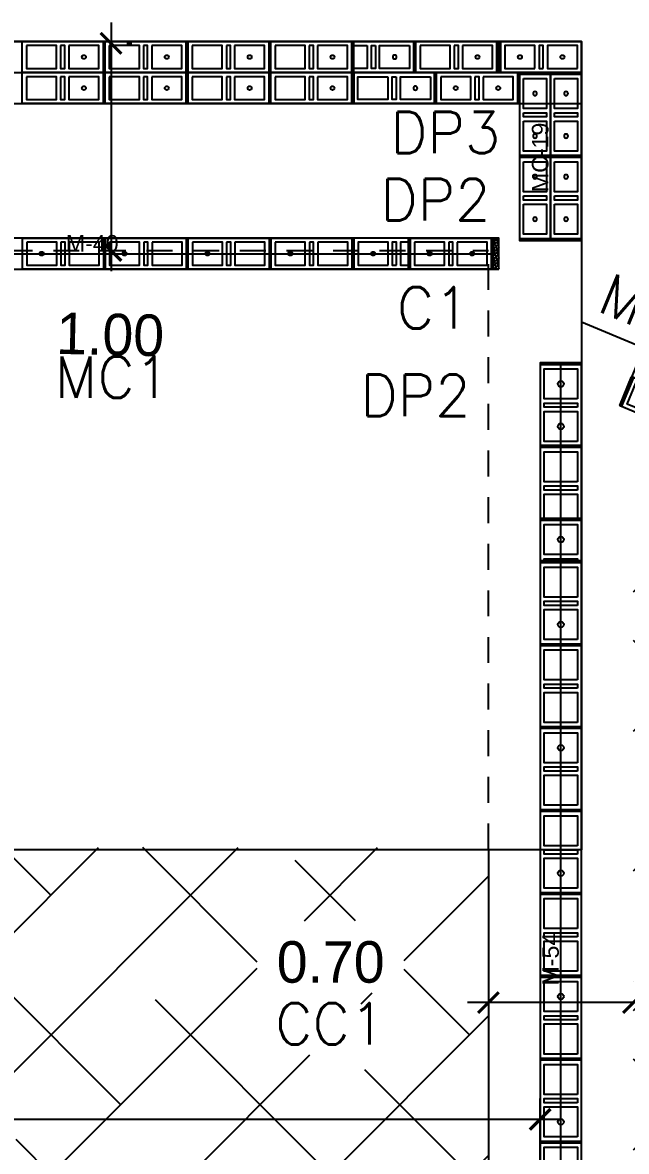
# Model space of a CAD drawing. Header units: metres. Extents: x -33.7 to 12.8, y -17.6 to 9.1.
# Drawn here: x -0.81 to 2.11, y 3.48 to 8.93 of the extents above; entities that cross this region are included whole.
import ezdxf
from ezdxf.enums import TextEntityAlignment as Align
from ezdxf.xclip import XClip

# ---------------------------------------------------------------- set-up
doc = ezdxf.new("R2010")
doc.units = ezdxf.units.M
doc.header["$XCLIPFRAME"] = 2
doc.linetypes.add('HIDDEN', pattern=[0.375, 0.25, -0.125])
for name, color, linetype in [('00', 8, 'Continuous'), ('COTAS', 1, 'Continuous'), ('CUANT-MURO CONTENCION-MURO MC1 BLOCK 0.30', 1, 'Continuous'), ('CUANT-MUROS-BLOCK 0.15 NO CARGA', 3, 'Continuous'), ('CUANT-MUROS-BLOCK 0.20 CARGA', 4, 'Continuous'), ('S-cotas 001', 1, 'Continuous')]:
    doc.layers.add(name, color=color, linetype=linetype)
doc.styles.add('ROMANS', font='romans')
doc.styles.add('ROTULOS', font='GOTHIC.TTF')
doc.styles.get("Standard").update_dxf_attribs({"font": 'arial.ttf'})
doc.dimstyles.new('DIM_100_2', dxfattribs={"dimtxt": 0.2, "dimasz": 0.1, "dimexe": 0.1, "dimexo": 0.1, "dimgap": 0.15, "dimtad": 1, "dimtxsty": 'ROTULOS', "dimblk": 'ARCHTICK', "dimcen": 0.1, "dimdle": 0.1, "dimclrd": 256, "dimclre": 256, "dimclrt": 1, "dimaunit": 1, "dimadec": 3, "dimazin": 3, "dimtfac": 1, "dimtix": 1, "dimtmove": 2, "dimatfit": 0, "dimldrblk": 'FLECHA', "dimfxl": 0.25, "dimtvp": 1, "dimlwd": -1, "dimlwe": -1})

# ---------------------------------------------------------------- blocks, each defined once
blk = doc.blocks.new('*U256')
for points in [[(-0.075, 0.4), (0.075, 0.4), (0.075, 0.01), (-0.075, 0.01)], [(0.055, 0.38), (-0.055, 0.38), (-0.055, 0.235), (0.055, 0.235)], [(0.055, 0.215), (-0.055, 0.215), (-0.055, 0.195), (0.055, 0.195)], [(0.055, 0.175), (-0.055, 0.175), (-0.055, 0.03), (0.055, 0.03)]]:
    blk.add_lwpolyline(points, close=True)
at = {"color": 251}
blk.add_lwpolyline([(-0.075, 0), (0.075, 0)], dxfattribs=at)
at = {"color": 3}
blk.add_circle((0, 0.1025), 0.00953, dxfattribs=at)
blk = doc.blocks.new('*U257')
for points in [[(-0.075, 0.4), (0.075, 0.4), (0.075, 0.01), (-0.075, 0.01)], [(0.055, 0.38), (-0.055, 0.38), (-0.055, 0.235), (0.055, 0.235)], [(0.055, 0.215), (-0.055, 0.215), (-0.055, 0.195), (0.055, 0.195)], [(0.055, 0.175), (-0.055, 0.175), (-0.055, 0.03), (0.055, 0.03)]]:
    blk.add_lwpolyline(points, close=True)
at = {"color": 251}
blk.add_lwpolyline([(-0.075, 0), (0.075, 0)], dxfattribs=at)
at = {"color": 3}
blk.add_circle((0, 0.1025), 0.00953, dxfattribs=at)
blk = doc.blocks.new('*U258')
for points in [[(-0.075, 0.4), (0.075, 0.4), (0.075, 0.01), (-0.075, 0.01)], [(0.055, 0.38), (-0.055, 0.38), (-0.055, 0.235), (0.055, 0.235)], [(0.055, 0.215), (-0.055, 0.215), (-0.055, 0.195), (0.055, 0.195)], [(0.055, 0.175), (-0.055, 0.175), (-0.055, 0.03), (0.055, 0.03)]]:
    blk.add_lwpolyline(points, close=True)
at = {"color": 251}
blk.add_lwpolyline([(-0.075, 0), (0.075, 0)], dxfattribs=at)
at = {"color": 3}
blk.add_circle((0, 0.1025), 0.00953, dxfattribs=at)
blk = doc.blocks.new('*U259')
for points in [[(-0.075, 0.4), (0.075, 0.4), (0.075, 0.01), (-0.075, 0.01)], [(0.055, 0.38), (-0.055, 0.38), (-0.055, 0.235), (0.055, 0.235)], [(0.055, 0.215), (-0.055, 0.215), (-0.055, 0.195), (0.055, 0.195)], [(0.055, 0.175), (-0.055, 0.175), (-0.055, 0.03), (0.055, 0.03)]]:
    blk.add_lwpolyline(points, close=True)
at = {"color": 251}
blk.add_lwpolyline([(-0.075, 0), (0.075, 0)], dxfattribs=at)
at = {"color": 3}
blk.add_circle((0, 0.1025), 0.00953, dxfattribs=at)
blk = doc.blocks.new('*U260')
for points in [[(-0.075, 0.4), (0.075, 0.4), (0.075, 0.01), (-0.075, 0.01)], [(0.055, 0.38), (-0.055, 0.38), (-0.055, 0.235), (0.055, 0.235)], [(0.055, 0.215), (-0.055, 0.215), (-0.055, 0.195), (0.055, 0.195)], [(0.055, 0.175), (-0.055, 0.175), (-0.055, 0.03), (0.055, 0.03)]]:
    blk.add_lwpolyline(points, close=True)
at = {"color": 251}
blk.add_lwpolyline([(-0.075, 0), (0.075, 0)], dxfattribs=at)
at = {"color": 3}
blk.add_circle((0, 0.1025), 0.00953, dxfattribs=at)
blk = doc.blocks.new('*U261')
for points in [[(-0.075, 0.4), (0.075, 0.4), (0.075, 0.01), (-0.075, 0.01)], [(0.055, 0.38), (-0.055, 0.38), (-0.055, 0.235), (0.055, 0.235)], [(0.055, 0.215), (-0.055, 0.215), (-0.055, 0.195), (0.055, 0.195)], [(0.055, 0.175), (-0.055, 0.175), (-0.055, 0.03), (0.055, 0.03)]]:
    blk.add_lwpolyline(points, close=True)
at = {"color": 251}
blk.add_lwpolyline([(-0.075, 0), (0.075, 0)], dxfattribs=at)
at = {"color": 3}
blk.add_circle((0, 0.1025), 0.00953, dxfattribs=at)
blk = doc.blocks.new('*U262')
for points in [[(-0.075, 0.4), (0.075, 0.4), (0.075, 0.01), (-0.075, 0.01)], [(0.055, 0.38), (-0.055, 0.38), (-0.055, 0.235), (0.055, 0.235)], [(0.055, 0.215), (-0.055, 0.215), (-0.055, 0.195), (0.055, 0.195)], [(0.055, 0.175), (-0.055, 0.175), (-0.055, 0.03), (0.055, 0.03)]]:
    blk.add_lwpolyline(points, close=True)
at = {"color": 251}
blk.add_lwpolyline([(-0.075, 0), (0.075, 0)], dxfattribs=at)
at = {"color": 3}
blk.add_circle((0, 0.1025), 0.00953, dxfattribs=at)
blk = doc.blocks.new('*U263')
for points in [[(-0.075, 0.4), (0.075, 0.4), (0.075, 0.01), (-0.075, 0.01)], [(0.055, 0.38), (-0.055, 0.38), (-0.055, 0.235), (0.055, 0.235)], [(0.055, 0.215), (-0.055, 0.215), (-0.055, 0.195), (0.055, 0.195)], [(0.055, 0.175), (-0.055, 0.175), (-0.055, 0.03), (0.055, 0.03)]]:
    blk.add_lwpolyline(points, close=True)
at = {"color": 251}
blk.add_lwpolyline([(-0.075, 0), (0.075, 0)], dxfattribs=at)
at = {"color": 3}
blk.add_circle((0, 0.1025), 0.00953, dxfattribs=at)
blk = doc.blocks.new('*U264')
for points in [[(-0.075, 0.4), (0.075, 0.4), (0.075, 0.01), (-0.075, 0.01)], [(0.055, 0.38), (-0.055, 0.38), (-0.055, 0.235), (0.055, 0.235)], [(0.055, 0.215), (-0.055, 0.215), (-0.055, 0.195), (0.055, 0.195)], [(0.055, 0.175), (-0.055, 0.175), (-0.055, 0.03), (0.055, 0.03)]]:
    blk.add_lwpolyline(points, close=True)
at = {"color": 251}
blk.add_lwpolyline([(-0.075, 0), (0.075, 0)], dxfattribs=at)
at = {"color": 3}
blk.add_circle((0, 0.1025), 0.00953, dxfattribs=at)
blk = doc.blocks.new('*U265')
for points in [[(-0.075, 0.4), (0.075, 0.4), (0.075, 0.01), (-0.075, 0.01)], [(0.055, 0.38), (-0.055, 0.38), (-0.055, 0.235), (0.055, 0.235)], [(0.055, 0.215), (-0.055, 0.215), (-0.055, 0.195), (0.055, 0.195)], [(0.055, 0.175), (-0.055, 0.175), (-0.055, 0.03), (0.055, 0.03)]]:
    blk.add_lwpolyline(points, close=True)
at = {"color": 251}
blk.add_lwpolyline([(-0.075, 0), (0.075, 0)], dxfattribs=at)
at = {"color": 3}
for centre in [(0, 0.3075), (0, 0.1025)]:
    blk.add_circle(centre, 0.00953, dxfattribs=at)
blk = doc.blocks.new('*U266')
for points in [[(-0.075, 0.4), (0.075, 0.4), (0.075, 0.01), (-0.075, 0.01)], [(0.055, 0.38), (-0.055, 0.38), (-0.055, 0.235), (0.055, 0.235)], [(0.055, 0.215), (-0.055, 0.215), (-0.055, 0.195), (0.055, 0.195)], [(0.055, 0.175), (-0.055, 0.175), (-0.055, 0.03), (0.055, 0.03)]]:
    blk.add_lwpolyline(points, close=True)
at = {"color": 251}
blk.add_lwpolyline([(-0.075, 0), (0.075, 0)], dxfattribs=at)
at = {"color": 3}
for centre in [(0, 0.3075), (0, 0.1025)]:
    blk.add_circle(centre, 0.00953, dxfattribs=at)
blk = doc.blocks.new('*U155')
for points in [[(-0.075, 0.4), (0.075, 0.4), (0.075, 0.01), (-0.075, 0.01)], [(0.055, 0.38), (-0.055, 0.38), (-0.055, 0.235), (0.055, 0.235)], [(0.055, 0.215), (-0.055, 0.215), (-0.055, 0.195), (0.055, 0.195)], [(0.055, 0.175), (-0.055, 0.175), (-0.055, 0.03), (0.055, 0.03)]]:
    blk.add_lwpolyline(points, close=True)
at = {"color": 3}
blk.add_circle((0, 0.3075), 0.00953, dxfattribs=at)
blk = doc.blocks.new('*U267')
for points in [[(-0.075, 0.4), (0.075, 0.4), (0.075, 0.01), (-0.075, 0.01)], [(0.055, 0.38), (-0.055, 0.38), (-0.055, 0.235), (0.055, 0.235)], [(0.055, 0.215), (-0.055, 0.215), (-0.055, 0.195), (0.055, 0.195)], [(0.055, 0.175), (-0.055, 0.175), (-0.055, 0.03), (0.055, 0.03)]]:
    blk.add_lwpolyline(points, close=True)
at = {"color": 251}
blk.add_lwpolyline([(-0.075, 0), (0.075, 0)], dxfattribs=at)
at = {"color": 3}
for centre in [(0, 0.3075), (0, 0.1025)]:
    blk.add_circle(centre, 0.00953, dxfattribs=at)
blk = doc.blocks.new('*U268')
for points in [[(-0.075, 0.4), (0.075, 0.4), (0.075, 0.01), (-0.075, 0.01)], [(0.055, 0.38), (-0.055, 0.38), (-0.055, 0.235), (0.055, 0.235)], [(0.055, 0.215), (-0.055, 0.215), (-0.055, 0.195), (0.055, 0.195)], [(0.055, 0.175), (-0.055, 0.175), (-0.055, 0.03), (0.055, 0.03)]]:
    blk.add_lwpolyline(points, close=True)
at = {"color": 251}
blk.add_lwpolyline([(-0.075, 0), (0.075, 0)], dxfattribs=at)
at = {"color": 3}
for centre in [(0, 0.3075), (0, 0.1025)]:
    blk.add_circle(centre, 0.00953, dxfattribs=at)
blk = doc.blocks.new('*U342')
for points in [[(-0.075, 0.4), (0.075, 0.4), (0.075, 0.01), (-0.075, 0.01)], [(0.055, 0.38), (-0.055, 0.38), (-0.055, 0.235), (0.055, 0.235)], [(0.055, 0.215), (-0.055, 0.215), (-0.055, 0.195), (0.055, 0.195)], [(0.055, 0.175), (-0.055, 0.175), (-0.055, 0.03), (0.055, 0.03)]]:
    blk.add_lwpolyline(points, close=True)
at = {"color": 251}
blk.add_lwpolyline([(-0.075, 0), (0.075, 0)], dxfattribs=at)
at = {"color": 3}
blk.add_circle((0, 0.3075), 0.00953, dxfattribs=at)
blk = doc.blocks.new('*U343')
for points in [[(-0.075, 0.4), (0.075, 0.4), (0.075, 0.01), (-0.075, 0.01)], [(0.055, 0.38), (-0.055, 0.38), (-0.055, 0.235), (0.055, 0.235)], [(0.055, 0.215), (-0.055, 0.215), (-0.055, 0.195), (0.055, 0.195)], [(0.055, 0.175), (-0.055, 0.175), (-0.055, 0.03), (0.055, 0.03)]]:
    blk.add_lwpolyline(points, close=True)
at = {"color": 251}
blk.add_lwpolyline([(-0.075, 0), (0.075, 0)], dxfattribs=at)
at = {"color": 3}
blk.add_circle((0, 0.3075), 0.00953, dxfattribs=at)
blk = doc.blocks.new('*U344')
for points in [[(-0.075, 0.4), (0.075, 0.4), (0.075, 0.01), (-0.075, 0.01)], [(0.055, 0.38), (-0.055, 0.38), (-0.055, 0.235), (0.055, 0.235)], [(0.055, 0.215), (-0.055, 0.215), (-0.055, 0.195), (0.055, 0.195)], [(0.055, 0.175), (-0.055, 0.175), (-0.055, 0.03), (0.055, 0.03)]]:
    blk.add_lwpolyline(points, close=True)
at = {"color": 251}
blk.add_lwpolyline([(-0.075, 0), (0.075, 0)], dxfattribs=at)
at = {"color": 3}
blk.add_circle((0, 0.3075), 0.00953, dxfattribs=at)
blk = doc.blocks.new('*U345')
for points in [[(-0.075, 0.4), (0.075, 0.4), (0.075, 0.01), (-0.075, 0.01)], [(0.055, 0.38), (-0.055, 0.38), (-0.055, 0.235), (0.055, 0.235)], [(0.055, 0.215), (-0.055, 0.215), (-0.055, 0.195), (0.055, 0.195)], [(0.055, 0.175), (-0.055, 0.175), (-0.055, 0.03), (0.055, 0.03)]]:
    blk.add_lwpolyline(points, close=True)
at = {"color": 251}
blk.add_lwpolyline([(-0.075, 0), (0.075, 0)], dxfattribs=at)
at = {"color": 3}
blk.add_circle((0, 0.3075), 0.00953, dxfattribs=at)
blk = doc.blocks.new('*U346')
for points in [[(-0.075, 0.4), (0.075, 0.4), (0.075, 0.01), (-0.075, 0.01)], [(0.055, 0.38), (-0.055, 0.38), (-0.055, 0.235), (0.055, 0.235)], [(0.055, 0.215), (-0.055, 0.215), (-0.055, 0.195), (0.055, 0.195)], [(0.055, 0.175), (-0.055, 0.175), (-0.055, 0.03), (0.055, 0.03)]]:
    blk.add_lwpolyline(points, close=True)
at = {"color": 251}
blk.add_lwpolyline([(-0.075, 0), (0.075, 0)], dxfattribs=at)
at = {"color": 3}
for centre in [(0, 0.3075), (0, 0.1025)]:
    blk.add_circle(centre, 0.00953, dxfattribs=at)
blk = doc.blocks.new('*U347')
for points in [[(-0.075, 0.4), (0.075, 0.4), (0.075, 0.01), (-0.075, 0.01)], [(0.055, 0.38), (-0.055, 0.38), (-0.055, 0.235), (0.055, 0.235)], [(0.055, 0.215), (-0.055, 0.215), (-0.055, 0.195), (0.055, 0.195)], [(0.055, 0.175), (-0.055, 0.175), (-0.055, 0.03), (0.055, 0.03)]]:
    blk.add_lwpolyline(points, close=True)
at = {"color": 251}
blk.add_lwpolyline([(-0.075, 0), (0.075, 0)], dxfattribs=at)
at = {"color": 3}
blk.add_circle((0, 0.1025), 0.00953, dxfattribs=at)
blk = doc.blocks.new('_ArchTick')
at = {"color": 0, "linetype": 'ByBlock', "lineweight": -2, "const_width": 0.15}
blk.add_lwpolyline([(-0.5, -0.5), (0.5, 0.5)], dxfattribs=at)
blk = doc.blocks.new('*D416')
at = {"layer": 'Defpoints', "color": 0, "transparency": 16777216}
for p in [(-0.4066, 8.8264), (-0.3826, 7.8264), (-0.3826, 7.8264)]:
    blk.add_point(p, dxfattribs=at)
at = {"layer": 'S-cotas 001', "transparency": 16777216}
for p, q in [((-0.3826, 8.9264), (-0.3826, 7.7264)), ((-0.3066, 8.8264), (-0.2826, 8.8264)), ((-0.2826, 7.8264), (-0.2826, 7.8264))]:
    blk.add_line(p, q, dxfattribs=at)
at = {"layer": 'S-cotas 001', "linetype": 'ByBlock', "transparency": 16777216, "xscale": 0.1, "yscale": 0.1, "zscale": 0.1}
for p, rotation in [((-0.3826, 8.8264), 90), ((-0.3826, 7.8264), 270)]:
    blk.add_blockref('_ArchTick', p, dxfattribs=dict(at, rotation=rotation))
at = {"layer": 'S-cotas 001', "color": 1, "transparency": 16777216, "insert": (-0.3865, 7.4206), "char_height": 0.2, "attachment_point": 5, "rotation": 358.7095, "style": 'ROTULOS'}
blk.add_mtext('\\A1;1.00', dxfattribs=at)
blk = doc.blocks.new('FLECHA')
h = blk.add_hatch(color=256)
edge = h.paths.add_edge_path()
edge.add_line((-0.76, -0.716), (-0.346, 0))
edge.add_line((-0.346, 0), (-0.76, 0.716))
edge.add_arc((-0.63, 0.791), 0.15, 30, 210, ccw=False)
edge.add_line((-0.5, 0.866), (0, 0))
edge.add_line((0, 0), (-0.5, -0.866))
edge.add_arc((-0.63, -0.791), 0.15, 150, 330, ccw=False)
blk.add_line((-0.346, 0), (-1.83, 0))
blk.add_lwpolyline([(-0.76, -0.716), (-0.346, 0), (-0.76, 0.716, -1), (-0.5, 0.866), (0, 0), (-0.5, -0.866, -1)], format="xyb", close=True)
blk = doc.blocks.new('*D436')
at = {"layer": 'COTAS', "transparency": 16777216}
for p, q in [((1.439, 4.2971), (1.439, 4.2971)), ((2.139, 4.2971), (2.139, 4.2971)), ((2.239, 4.1971), (1.339, 4.1971))]:
    blk.add_line(p, q, dxfattribs=at)
at = {"layer": 'Defpoints', "color": 0, "transparency": 16777216}
for p in [(1.439, 4.1971), (1.439, 4.1971), (2.139, 4.1971)]:
    blk.add_point(p, dxfattribs=at)
at = {"layer": 'COTAS', "linetype": 'ByBlock', "transparency": 16777216, "xscale": 0.1, "yscale": 0.1, "zscale": 0.1}
for p, rotation in [((1.439, 4.1971), 180.0000002644913), ((2.139, 4.1971), 2.64491378e-07)]:
    blk.add_blockref('_ArchTick', p, dxfattribs=dict(at, rotation=rotation))
at = {"layer": 'COTAS', "color": 1, "transparency": 16777216, "insert": (0.6778, 4.3921), "char_height": 0.2, "attachment_point": 5, "rotation": 0, "style": 'ROTULOS'}
blk.add_mtext('\\A1;0.70', dxfattribs=at)
blk = doc.blocks.new('*D446')
at = {"layer": 'COTAS', "transparency": 16777216}
for p, q in [((-4.6593, 3.4291), (-4.6593, 3.734)), ((1.689, 3.4291), (1.689, 3.734)), ((-4.7593, 3.634), (1.789, 3.634))]:
    blk.add_line(p, q, dxfattribs=at)
at = {"layer": 'Defpoints', "color": 0, "transparency": 16777216}
for p in [(1.689, 3.634), (-4.6593, 3.3291), (1.689, 3.3291)]:
    blk.add_point(p, dxfattribs=at)
at = {"layer": 'COTAS', "linetype": 'ByBlock', "transparency": 16777216, "xscale": 0.1, "yscale": 0.1, "zscale": 0.1}
for p, rotation in [((-4.6593, 3.634), 179.9999997109854), ((1.689, 3.634), 359.9999997109854)]:
    blk.add_blockref('_ArchTick', p, dxfattribs=dict(at, rotation=rotation))
at = {"layer": 'COTAS', "color": 1, "transparency": 16777216, "insert": (-1.4852, 3.8441), "char_height": 0.2, "attachment_point": 5, "rotation": 360, "style": 'ROTULOS'}
blk.add_mtext('\\A1;6.35', dxfattribs=at)
blk = doc.blocks.new('*U477')
at = {"color": 251}
blk.add_lwpolyline([(135.5512, -9.5275), (135.7512, -9.5275)], dxfattribs=at)
for points in [[(135.5512, -9.9275), (135.7512, -9.9275), (135.7512, -9.5375), (135.5512, -9.5375)], [(135.7312, -9.7025), (135.5712, -9.7025), (135.5712, -9.5575), (135.7312, -9.5575)], [(135.7312, -9.7425), (135.5712, -9.7425), (135.5712, -9.7225), (135.7312, -9.7225)], [(135.7312, -9.9075), (135.5712, -9.9075), (135.5712, -9.7625), (135.7312, -9.7625)]]:
    blk.add_lwpolyline(points, close=True)
blk = doc.blocks.new('*U478')
at = {"color": 251}
blk.add_lwpolyline([(135.5512, -9.5275), (135.7512, -9.5275)], dxfattribs=at)
for points in [[(135.5512, -9.9275), (135.7512, -9.9275), (135.7512, -9.5375), (135.5512, -9.5375)], [(135.7312, -9.7025), (135.5712, -9.7025), (135.5712, -9.5575), (135.7312, -9.5575)], [(135.7312, -9.7425), (135.5712, -9.7425), (135.5712, -9.7225), (135.7312, -9.7225)], [(135.7312, -9.9075), (135.5712, -9.9075), (135.5712, -9.7625), (135.7312, -9.7625)]]:
    blk.add_lwpolyline(points, close=True)
at = {"color": 3}
blk.add_circle((135.6512, -9.835), 0.0144, dxfattribs=at)
blk = doc.blocks.new('*U479')
at = {"color": 251}
blk.add_lwpolyline([(135.5512, -9.5275), (135.7512, -9.5275)], dxfattribs=at)
for points in [[(135.5512, -9.9275), (135.7512, -9.9275), (135.7512, -9.5375), (135.5512, -9.5375)], [(135.7312, -9.7025), (135.5712, -9.7025), (135.5712, -9.5575), (135.7312, -9.5575)], [(135.7312, -9.7425), (135.5712, -9.7425), (135.5712, -9.7225), (135.7312, -9.7225)], [(135.7312, -9.9075), (135.5712, -9.9075), (135.5712, -9.7625), (135.7312, -9.7625)]]:
    blk.add_lwpolyline(points, close=True)
at = {"color": 3}
blk.add_circle((135.6512, -9.63), 0.0144, dxfattribs=at)
blk = doc.blocks.new('*U480')
at = {"color": 251}
blk.add_lwpolyline([(135.5512, -9.5275), (135.7512, -9.5275)], dxfattribs=at)
for points in [[(135.5512, -9.9275), (135.7512, -9.9275), (135.7512, -9.5375), (135.5512, -9.5375)], [(135.7312, -9.7025), (135.5712, -9.7025), (135.5712, -9.5575), (135.7312, -9.5575)], [(135.7312, -9.7425), (135.5712, -9.7425), (135.5712, -9.7225), (135.7312, -9.7225)], [(135.7312, -9.9075), (135.5712, -9.9075), (135.5712, -9.7625), (135.7312, -9.7625)]]:
    blk.add_lwpolyline(points, close=True)
blk = doc.blocks.new('*U481')
at = {"color": 251}
blk.add_lwpolyline([(135.5512, -9.5275), (135.7512, -9.5275)], dxfattribs=at)
for points in [[(135.5512, -9.9275), (135.7512, -9.9275), (135.7512, -9.5375), (135.5512, -9.5375)], [(135.7312, -9.7025), (135.5712, -9.7025), (135.5712, -9.5575), (135.7312, -9.5575)], [(135.7312, -9.7425), (135.5712, -9.7425), (135.5712, -9.7225), (135.7312, -9.7225)], [(135.7312, -9.9075), (135.5712, -9.9075), (135.5712, -9.7625), (135.7312, -9.7625)]]:
    blk.add_lwpolyline(points, close=True)
at = {"color": 3}
blk.add_circle((135.6512, -9.835), 0.0144, dxfattribs=at)
blk = doc.blocks.new('*U482')
at = {"color": 251}
blk.add_lwpolyline([(135.5512, -9.5275), (135.7512, -9.5275)], dxfattribs=at)
for points in [[(135.5512, -9.9275), (135.7512, -9.9275), (135.7512, -9.5375), (135.5512, -9.5375)], [(135.7312, -9.7025), (135.5712, -9.7025), (135.5712, -9.5575), (135.7312, -9.5575)], [(135.7312, -9.7425), (135.5712, -9.7425), (135.5712, -9.7225), (135.7312, -9.7225)], [(135.7312, -9.9075), (135.5712, -9.9075), (135.5712, -9.7625), (135.7312, -9.7625)]]:
    blk.add_lwpolyline(points, close=True)
at = {"color": 3}
blk.add_circle((135.6512, -9.63), 0.0144, dxfattribs=at)
blk = doc.blocks.new('*U483')
at = {"color": 251}
blk.add_lwpolyline([(135.5512, -9.5275), (135.7512, -9.5275)], dxfattribs=at)
for points in [[(135.5512, -9.9275), (135.7512, -9.9275), (135.7512, -9.5375), (135.5512, -9.5375)], [(135.7312, -9.7025), (135.5712, -9.7025), (135.5712, -9.5575), (135.7312, -9.5575)], [(135.7312, -9.7425), (135.5712, -9.7425), (135.5712, -9.7225), (135.7312, -9.7225)], [(135.7312, -9.9075), (135.5712, -9.9075), (135.5712, -9.7625), (135.7312, -9.7625)]]:
    blk.add_lwpolyline(points, close=True)
blk = doc.blocks.new('*U484')
at = {"color": 251}
blk.add_lwpolyline([(135.5512, -9.5275), (135.7512, -9.5275)], dxfattribs=at)
for points in [[(135.5512, -9.9275), (135.7512, -9.9275), (135.7512, -9.5375), (135.5512, -9.5375)], [(135.7312, -9.7025), (135.5712, -9.7025), (135.5712, -9.5575), (135.7312, -9.5575)], [(135.7312, -9.7425), (135.5712, -9.7425), (135.5712, -9.7225), (135.7312, -9.7225)], [(135.7312, -9.9075), (135.5712, -9.9075), (135.5712, -9.7625), (135.7312, -9.7625)]]:
    blk.add_lwpolyline(points, close=True)
at = {"color": 3}
blk.add_circle((135.6512, -9.835), 0.0144, dxfattribs=at)
blk = doc.blocks.new('*U485')
blk.add_line((135.7512, -9.7325), (135.5512, -9.7325))
at = {"color": 251}
blk.add_lwpolyline([(135.5512, -9.5275), (135.7512, -9.5275)], dxfattribs=at)
for points in [[(135.7512, -9.7325), (135.7512, -9.5375), (135.5512, -9.5375), (135.5512, -9.7325)], [(135.5712, -9.7325), (135.5712, -9.7225), (135.7312, -9.7225), (135.7312, -9.7325)]]:
    blk.add_lwpolyline(points)
blk.add_lwpolyline([(135.7312, -9.7025), (135.5712, -9.7025), (135.5712, -9.5575), (135.7312, -9.5575)], close=True)
at = {"color": 3}
blk.add_circle((135.6512, -9.63), 0.0144, dxfattribs=at)
blk = doc.blocks.new('*U486')
at = {"color": 251}
blk.add_lwpolyline([(135.5512, -9.5275), (135.7512, -9.5275)], dxfattribs=at)
for points in [[(135.5512, -9.9275), (135.7512, -9.9275), (135.7512, -9.5375), (135.5512, -9.5375)], [(135.7312, -9.7025), (135.5712, -9.7025), (135.5712, -9.5575), (135.7312, -9.5575)], [(135.7312, -9.7425), (135.5712, -9.7425), (135.5712, -9.7225), (135.7312, -9.7225)], [(135.7312, -9.9075), (135.5712, -9.9075), (135.5712, -9.7625), (135.7312, -9.7625)]]:
    blk.add_lwpolyline(points, close=True)
at = {"color": 3}
for centre in [(135.6512, -9.63), (135.6512, -9.835)]:
    blk.add_circle(centre, 0.0144, dxfattribs=at)
blk = doc.blocks.new('*U487')
at = {"color": 251}
blk.add_lwpolyline([(135.5512, -9.5275), (135.7512, -9.5275)], dxfattribs=at)
for points in [[(135.5512, -9.9275), (135.7512, -9.9275), (135.7512, -9.5375), (135.5512, -9.5375)], [(135.7312, -9.7025), (135.5712, -9.7025), (135.5712, -9.5575), (135.7312, -9.5575)], [(135.7312, -9.7425), (135.5712, -9.7425), (135.5712, -9.7225), (135.7312, -9.7225)], [(135.7312, -9.9075), (135.5712, -9.9075), (135.5712, -9.7625), (135.7312, -9.7625)]]:
    blk.add_lwpolyline(points, close=True)
blk = doc.blocks.new('*U513')
for points in [[(-0.075, 0.4), (0.075, 0.4), (0.075, 0.01), (-0.075, 0.01)], [(0.055, 0.38), (-0.055, 0.38), (-0.055, 0.235), (0.055, 0.235)], [(0.055, 0.215), (-0.055, 0.215), (-0.055, 0.195), (0.055, 0.195)], [(0.055, 0.175), (-0.055, 0.175), (-0.055, 0.03), (0.055, 0.03)]]:
    blk.add_lwpolyline(points, close=True)
at = {"color": 251}
blk.add_lwpolyline([(-0.075, 0), (0.075, 0)], dxfattribs=at)
at = {"color": 3}
for centre in [(0, 0.3075), (0, 0.1025)]:
    blk.add_circle(centre, 0.00953, dxfattribs=at)
blk = doc.blocks.new('*U514')
for points in [[(-0.075, 0.4), (0.075, 0.4), (0.075, 0.01), (-0.075, 0.01)], [(0.055, 0.38), (-0.055, 0.38), (-0.055, 0.235), (0.055, 0.235)], [(0.055, 0.215), (-0.055, 0.215), (-0.055, 0.195), (0.055, 0.195)], [(0.055, 0.175), (-0.055, 0.175), (-0.055, 0.03), (0.055, 0.03)]]:
    blk.add_lwpolyline(points, close=True)
at = {"color": 251}
blk.add_lwpolyline([(-0.075, 0), (0.075, 0)], dxfattribs=at)
at = {"color": 3}
for centre in [(0, 0.3075), (0, 0.1025)]:
    blk.add_circle(centre, 0.00953, dxfattribs=at)
blk = doc.blocks.new('*U506')
for points in [[(-0.075, 0.4), (0.075, 0.4), (0.075, 0.01), (-0.075, 0.01)], [(0.055, 0.38), (-0.055, 0.38), (-0.055, 0.235), (0.055, 0.235)], [(0.055, 0.215), (-0.055, 0.215), (-0.055, 0.195), (0.055, 0.195)], [(0.055, 0.175), (-0.055, 0.175), (-0.055, 0.03), (0.055, 0.03)]]:
    blk.add_lwpolyline(points, close=True)
at = {"color": 251}
blk.add_lwpolyline([(-0.075, 0), (0.075, 0)], dxfattribs=at)
at = {"color": 3}
for centre in [(0, 0.3075), (0, 0.1025)]:
    blk.add_circle(centre, 0.00953, dxfattribs=at)
blk = doc.blocks.new('MURO_MC-03')
at = {"color": 0, "linetype": 'CONTINUOUS'}
blk.add_line((0, 0), (13.5, 0), dxfattribs=at)
at = {"color": 0}
blk.add_lwpolyline([(0, -0.15), (13.5, -0.15), (13.5, 0.15), (0, 0.15)], close=True, dxfattribs=at)
at = {"color": 0, "flags": 1}
for tag in ['ESPESOR', 'ALTURA', 'VANO', 'EJE_L', 'TIPO', 'ETQ']:
    blk.add_attdef(tag, text='', height=0.08, dxfattribs=at).set_placement((6.75, 0.05), align=Align.MIDDLE_CENTER)
at = {"color": 0}
blk.add_attdef('ID', text='', height=0.08, dxfattribs=at).set_placement((6.75, 0.05), align=Align.MIDDLE_CENTER)
blk = doc.blocks.new('MURO_MC-08')
at = {"color": 0, "linetype": 'CONTINUOUS'}
blk.add_line((0, 0), (3.4624, 0), dxfattribs=at)
at = {"color": 0}
blk.add_lwpolyline([(0, -0.15), (3.4624, -0.15), (3.4624, 0.15), (0, 0.15)], close=True, dxfattribs=at)
at = {"color": 0, "flags": 1}
for tag in ['ESPESOR', 'ALTURA', 'VANO', 'EJE_L', 'TIPO', 'ETQ']:
    blk.add_attdef(tag, text='', height=0.08, dxfattribs=at).set_placement((1.7312, 0.05), align=Align.MIDDLE_CENTER)
at = {"color": 0}
blk.add_attdef('ID', text='', height=0.08, dxfattribs=at).set_placement((1.7312, 0.05), align=Align.MIDDLE_CENTER)
blk = doc.blocks.new('MURO_MC-19')
at = {"color": 0, "linetype": 'CONTINUOUS'}
blk.add_line((0, 0), (0.8012, 0), dxfattribs=at)
at = {"color": 0}
blk.add_lwpolyline([(0, -0.15), (0.8012, -0.15), (0.8012, 0.15), (0, 0.15)], close=True, dxfattribs=at)
at = {"color": 0, "flags": 1}
for tag in ['ESPESOR', 'ALTURA', 'VANO', 'EJE_L', 'TIPO', 'ETQ']:
    blk.add_attdef(tag, text='', height=0.08, dxfattribs=at).set_placement((0.4006, 0.05), align=Align.MIDDLE_CENTER)
at = {"color": 0}
blk.add_attdef('ID', text='', height=0.08, dxfattribs=at).set_placement((0.4006, 0.05), align=Align.MIDDLE_CENTER)
blk = doc.blocks.new('MURO_M-40')
at = {"color": 0, "linetype": 'CONTINUOUS'}
blk.add_line((0, 0), (3.8725, 0), dxfattribs=at)
at = {"color": 0}
blk.add_lwpolyline([(0, -0.075), (3.8725, -0.075), (3.8725, 0.075), (0, 0.075)], close=True, dxfattribs=at)
at = {"color": 0, "flags": 1}
for tag in ['ESPESOR', 'ALTURA', 'VANO', 'EJE_L', 'TIPO', 'ETQ']:
    blk.add_attdef(tag, text='', height=0.08, dxfattribs=at).set_placement((1.9363, 0.05), align=Align.MIDDLE_CENTER)
at = {"color": 0}
blk.add_attdef('ID', text='', height=0.08, dxfattribs=at).set_placement((1.9363, 0.05), align=Align.MIDDLE_CENTER)
blk = doc.blocks.new('MURO_M-54')
at = {"color": 0, "linetype": 'CONTINUOUS'}
blk.add_line((0, 0), (5.756, 0), dxfattribs=at)
at = {"color": 0}
blk.add_lwpolyline([(0, -0.1), (5.756, -0.1), (5.756, 0.1), (0, 0.1)], close=True, dxfattribs=at)
at = {"color": 0, "flags": 1}
for tag in ['ESPESOR', 'ALTURA', 'VANO', 'EJE_L', 'TIPO', 'ETQ']:
    blk.add_attdef(tag, text='', height=0.08, dxfattribs=at).set_placement((2.878, 0.05), align=Align.MIDDLE_CENTER)
at = {"color": 0}
blk.add_attdef('ID', text='', height=0.08, dxfattribs=at).set_placement((2.878, 0.05), align=Align.MIDDLE_CENTER)

msp = doc.modelspace()

# ---------------------------------------------------------------- hatches: boundary and pattern name
at = {"layer": '00'}
h = msp.add_hatch(dxfattribs=at)
h.set_pattern_fill('ANSI38', color=256, scale=0.15)
h.paths.add_polyline_path([(-4.6593, 0.8334), (-8.386, 0.8334), (-8.386, -0.2387), (-4.6593, -0.2387)])
h.paths.add_polyline_path([(-5.3507, 0.0369), (-4.7173, 0.0369), (-4.7173, -0.2631), (-5.3507, -0.2631)])
h.paths.add_polyline_path([(-8.1834, 0.8535), (-7.731, 0.8535), (-7.731, 0.5535), (-8.1834, 0.5535)])
h.paths.add_polyline_path([(-9.586, 0.8334), (-9.586, -0.2387), (-8.386, -0.2387), (-8.386, 0.8334)])
h.paths.add_polyline_path([(-8.386, 6.3702), (-8.386, 1.5334), (-4.6593, 1.5334), (-4.6593, 3.3291), (-2.586, 3.3291), (-2.586, 6.3702)])
h.paths.add_polyline_path([(-11.086, 6.3702), (-11.086, 2.9834), (-9.586, 2.9834), (-9.586, 1.5334), (-8.386, 1.5334), (-8.386, 6.3702)])
h.paths.add_polyline_path([(-9.5393, 1.8241), (-8.9155, 1.8241), (-8.9155, 1.5241), (-9.5393, 1.5241)])
h.paths.add_polyline_path([(-8.386, 6.3702), (-8.386, 7.7363), (-8.8848, 7.7363), (-9.2848, 7.7363), (-9.6848, 7.7363), (-10.0848, 7.7363), (-10.4848, 7.7363), (-10.611, 7.7363), (-10.8848, 7.7362), (-11.086, 7.7362), (-11.086, 6.3702)])
h.paths.add_polyline_path([(-3.182, 7.8863), (-3.182, 7.8663), (-3.182, 7.8364), (-3.182, 7.7563), (-3.182, 7.7363), (-3.372, 7.7363), (-3.372, 7.8364), (-3.7597, 7.8364), (-3.7597, 7.7363), (-3.986, 7.7363), (-3.986, 6.7363), (-4.686, 6.7363), (-4.686, 7.7363), (-4.9222, 7.7363), (-5.1122, 7.7363), (-5.3598, 7.7363), (-5.7598, 7.7363), (-6.1598, 7.7363), (-6.5598, 7.7363), (-6.9598, 7.7363), (-7.3598, 7.7363), (-7.586, 7.7362), (-7.586, 6.7363), (-8.286, 6.7363), (-8.286, 7.7363), (-8.386, 7.7363), (-8.386, 6.3702), (-2.586, 6.3702), (-2.586, 6.7363), (-2.936, 6.7363), (-2.936, 7.7363), (-3.172, 7.7363), (-3.172, 7.8364), (-3.172, 7.8863)], is_closed=False)
h.paths.add_polyline_path([(-2.586, 3.3291), (1.439, 3.3291), (1.439, 4.9451), (-2.011, 4.9451), (-2.011, 6.3702), (-2.586, 6.3702)])
h.paths.add_polyline_path([(-2.011, 7.7363), (-2.236, 7.7363), (-2.236, 6.7363), (-2.586, 6.7363), (-2.586, 6.3702), (-2.011, 6.3702)])
h.paths.add_polyline_path([(4.6574, 4.9302), (3.9462, 5.2268), (4.0571, 5.4926), (2.139, 6.2926), (2.139, 1.5084), (3.2303, 1.5084)])
h.paths.add_polyline_path([(10.1144, 2.8169), (9.7724, 2.9595), (9.9071, 3.2826), (6.4461, 4.726), (6.2536, 4.2645), (5.3035, 4.6608), (3.9158, 1.3334), (9.4957, 1.3334), (9.7777, 2.0095)])
h.paths.add_polyline_path([(8.7205, 1.6505), (9.3407, 1.3935), (9.1876, 1.024), (8.5673, 1.281)])
h.paths.add_polyline_path([(9.4957, 1.3334), (3.9158, 1.3334), (3.6968, 0.8084), (2.139, 0.8084), (2.139, -2.6637), (7.8287, -2.6637)])
h.paths.add_polyline_path([(7.0302, -2.4025), (7.6504, -2.6595), (7.4973, -3.029), (6.877, -2.772)])
h.paths.add_polyline_path([(8.6568, 1.3446), (9.1961, 1.0926), (9.0691, 0.8208), (8.5298, 1.0728)])
h.paths.add_polyline_path([(7.453, -3.5646), (7.8287, -2.6637), (2.139, -2.6637), (2.139, -3.1747), (3.0741, -3.5646)])
h.paths.add_polyline_path([(3.0741, -3.5646), (6.4622, -4.9777), (6.5969, -4.6546), (6.9389, -4.7973), (7.453, -3.5646)])
h.paths.add_polyline_path([(-5.3882, -2.6637), (-5.3882, -0.9387), (-8.0538, -0.9387), (-8.0538, -2.6637)])
h.paths.add_polyline_path([(-6.0368, -2.5157), (-5.5845, -2.5157), (-5.5845, -2.8157), (-6.0368, -2.8157)])
h.paths.add_polyline_path([(-11.386, -3.8953), (-11.386, -2.6637), (-11.386, -0.3166), (-12.886, -0.3166), (-12.886, 0.5401), (-15.8572, -0.7944), (-17.5814, -3.3881), (-14.0719, -5.7717), (-13.5557, -4.9952), (-12.557, -5.6591)])
h.paths.add_polyline_path([(-15.8572, -0.7944), (-17.6054, -1.5796), (-17.4593, -1.6767), (-18.2811, -2.9129), (-17.5814, -3.3881)])
h.paths.add_polyline_path([(-12.886, 1.3334), (-12.886, 2.4194), (-15.3829, 4.7202), (-17.9279, 4.7202), (-20.7334, 0.4997), (-17.9006, -1.3833), (-15.5456, -0.3256), (-14.4428, 1.3334)])
h.paths.add_polyline_path([(-11.786, 2.9834), (-12.886, 2.9834), (-12.886, 2.8274), (-15.36, 5.107), (-15.36, 5.5139), (-11.786, 5.5139), (-11.786, 2.9834)])
h.paths.add_polyline_path([(-23.2556, 0.1331), (-23.1743, 0.079), (-22.2323, 1.4961), (-20.9832, 0.6658), (-18.2881, 4.7202), (-18.66, 4.7202), (-18.66, 7.0363)])
h.paths.add_polyline_path([(-15.36, 7.0363), (-15.36, 6.3702), (-11.786, 6.3702), (-11.786, 7.0363)])
h.paths.add_polyline_path([(-14.9493, 6.5059), (-14.4969, 6.5059), (-14.4969, 6.2059), (-14.9493, 6.2059)])
h.paths.add_polyline_path([(-13.402, 7.054), (-12.7307, 7.0389), (-12.7397, 6.639), (-13.411, 6.6541)])
h.paths.add_polyline_path([(-11.736, 6.2139), (-11.736, 6.3702), (-15.36, 6.3702), (-15.36, 6.2139)])
h.paths.add_polyline_path([(-22.706, -7.3169), (-22.4748, -6.3262), (-20.6318, -6.7465), (-19.9949, -3.9537), (-22.5603, -2.2485), (-24.2496, -4.7898), (-23.3334, -5.3988), (-24.0254, -6.4398)])
h.paths.add_polyline_path([(-25.7636, -7.053), (-25.6242, -7.0875), (-25.9129, -8.2523), (-23.5743, -8.8319), (-23.4877, -8.4824), (-23.4397, -8.2471), (-23.8182, -8.1533), (-24.2016, -8.0582), (-24.5899, -7.962), (-24.9781, -7.8658), (-25.3664, -7.7696), (-25.7449, -7.6757), (-25.7088, -7.5301), (-25.3206, -7.6264), (-24.9323, -7.7226), (-24.5441, -7.8188), (-24.1558, -7.9151), (-23.7821, -8.0077), (-23.3939, -8.1039), (-23.2483, -8.14), (-23.3445, -8.5282), (-23.4287, -8.868), (-23.0877, -8.9525), (-22.706, -7.3169), (-24.0254, -6.4398), (-24.7173, -7.4808), (-25.6392, -6.868)])
h.paths.add_polyline_path([(-19.3284, -9.3819), (-18.7609, -9.7591), (-16.3508, -6.1334), (-13.937, -7.7379), (-13.7738, -7.492), (-14.7736, -6.8274), (-14.238, -6.0216), (-17.7475, -3.638), (-19.9216, -6.9085), (-18.797, -7.165)])
h.paths.add_polyline_path([(-19.7546, -10.8089), (-19.5492, -10.945), (-18.927, -10.009), (-19.4029, -9.6926), (-19.6751, -10.8286)])
h.paths.add_polyline_path([(-18.6973, -16.0499), (-18.2664, -14.311), (-20.7079, -12.6881), (-19.7152, -11.1948), (-20.6224, -10.5938), (-20.8884, -10.5278), (-21.2767, -10.4316), (-21.6649, -10.3354), (-22.0532, -10.2391), (-22.124, -10.2216), (-24.9656, -14.4963)])
h.paths.add_polyline_path([(-24.9656, -14.4963), (-22.124, -10.2216), (-22.4414, -10.1429), (-22.8297, -10.0467), (-23.218, -9.9505), (-23.6062, -9.8542), (-23.9945, -9.758), (-24.3827, -9.6618), (-24.771, -9.5655), (-25.1592, -9.4693), (-25.5475, -9.3731), (-25.9357, -9.2769), (-26.1534, -9.2229), (-26.324, -9.1806), (-26.7122, -9.0844), (-27.1005, -8.9882), (-27.2036, -8.9626), (-30.0452, -13.2373), (-25.6764, -14.3201)])
h.paths.add_polyline_path([(-22.1972, -9.4099), (-21.5063, -9.5712), (-21.5972, -9.9607), (-22.2881, -9.7994)])
h.paths.add_polyline_path([(-27.2036, -8.9626), (-27.4887, -8.8919), (-27.877, -8.7957), (-28.2652, -8.6995), (-28.2888, -8.6936), (-28.6535, -8.6032), (-29.032, -8.5094), (-29.1026, -8.4919), (-31.9442, -12.7666), (-30.0452, -13.2373)])
h.paths.add_polyline_path([(-29.6289, -8.3615), (-29.6974, -8.3445), (-29.733, -8.3357), (-30.0423, -8.259), (-33.4182, -12.4013), (-31.9442, -12.7666), (-29.1026, -8.4919), (-29.2503, -8.4553)])
h.paths.add_polyline_path([(-27.3143, -6.1019), (-26.9261, -6.1982), (-26.5378, -6.2944), (-26.4809, -6.3085), (-26.7993, -6.0969), (-26.1073, -5.0559), (-26.5251, -4.7781), (-27.3934, -6.0824), (-27.3241, -6.0995)], is_closed=False)
h.paths.add_polyline_path([(-26.1838, -6.5367), (-26.1924, -6.5713), (-26.338, -6.5352), (-26.3294, -6.5006), (-26.5836, -6.4376), (-26.9719, -6.3414), (-27.3601, -6.2451), (-27.4817, -6.215), (-27.7172, -6.5687), (-26.0735, -6.9761), (-25.889, -6.702), (-26.1102, -6.5549)])
h.paths.add_polyline_path([(-27.7888, -6.6763), (-28.4237, -7.6299), (-28.0482, -7.723)])
h.paths.add_polyline_path([(-23.1743, 0.079), (-23.2556, 0.1331), (-26.5251, -4.7781), (-26.1073, -5.0559), (-25.4153, -4.0149), (-24.4994, -4.6237), (-22.8101, -2.0824), (-24.0592, -1.2521)])
h.paths.add_polyline_path([(-14.4428, 1.3334), (-15.5456, -0.3256), (-12.886, 0.8689), (-12.886, 1.3334)])
h.paths.add_polyline_path([(-11.0382, -0.4636), (-11.0382, -0.3166), (-11.386, -0.3166), (-11.386, -2.6637), (-11.3538, -2.6637), (-11.3538, -0.4636)])
h.paths.add_polyline_path([(-19.9216, -6.9085), (-17.7475, -3.638), (-18.4471, -3.1628), (-19.2861, -4.4249), (-19.7277, -4.1314), (-20.3393, -6.8132)])
h.paths.add_polyline_path([(2.1518, -2.8988), (2.7756, -2.8988), (2.7756, -3.1988), (2.1518, -3.1988)])
h.paths.add_polyline_path([(-20.7446, -3.7304), (-20.0476, -3.8632), (-20.1225, -4.2561), (-20.8195, -4.1233)])
h.paths.add_polyline_path([(-25.755, -7.6631), (-25.1515, -7.8209), (-25.2273, -8.1111), (-25.8309, -7.9534)])
h.paths.add_polyline_path([(-19.2987, -9.1554), (-19.0535, -8.8097), (-18.8088, -8.9833), (-19.054, -9.329)])
h.paths.add_polyline_path([(-20.9886, -10.5251), (-20.5588, -10.6317), (-20.631, -10.9229), (-21.0608, -10.8163)])
h.paths.add_polyline_path([(-25.441, -14.4093), (-25.2795, -13.7576), (-24.8912, -13.8538), (-25.0527, -14.5055)])
h.paths.add_polyline_path([(-25.6505, -14.3528), (-25.5225, -13.7715), (-25.2295, -13.8361), (-25.3575, -14.4174)])
h.paths.add_polyline_path([(-19.8576, -6.0936), (-19.4643, -5.503), (-19.1314, -5.7247), (-19.5246, -6.3153)])
h.paths.add_polyline_path([(-2.011, 6.6254), (-2.0963, 6.6254), (-2.0963, 6.9254), (-2.011, 6.9254)], flags=16)
h.paths.add_polyline_path([(-2.011, 6.8147), (-2.1595, 6.8147), (-2.1595, 7.2147), (-2.011, 7.2147)], flags=16)
h.paths.add_polyline_path([(-7.1504, 0.8049), (-6.441, 0.789), (-6.45, 0.3891), (-7.1594, 0.4051)], flags=16)
h.paths.add_polyline_path([(-7.1232, 0.4867), (-6.547, 0.4867), (-6.547, 0.1867), (-7.1232, 0.1867)], flags=16)
h.paths.add_polyline_path([(-6.0487, -0.1365), (-6.0487, 0.5635), (-5.6487, 0.5635), (-5.6487, -0.1365)], flags=16)
h.paths.add_polyline_path([(-11.0246, 6.0206), (-10.3913, 6.0206), (-10.3913, 5.7206), (-11.0246, 5.7206)], flags=16)
h.paths.add_polyline_path([(-10.7401, 4.2263), (-10.1639, 4.2263), (-10.1639, 3.9263), (-10.7401, 3.9263)], flags=16)
h.paths.add_polyline_path([(-10.8373, 4.5734), (-10.1277, 4.5734), (-10.1277, 4.1734), (-10.8373, 4.1734)], flags=16)
h.paths.add_polyline_path([(-8.9728, 6.9005), (-8.9728, 7.572), (-8.5728, 7.572), (-8.5728, 6.9005)], flags=16)
h.paths.add_polyline_path([(-10.0971, 7.638), (-9.4258, 7.6229), (-9.4348, 7.223), (-10.1061, 7.2381)], flags=16)
h.paths.add_polyline_path([(-10.0218, 7.3154), (-9.4265, 7.3154), (-9.4265, 7.0154), (-10.0218, 7.0154)], flags=16)
h.paths.add_polyline_path([(-10.8373, 7.0355), (-10.1277, 7.0355), (-10.1277, 6.6355), (-10.8373, 6.6355)], flags=16)
h.paths.add_polyline_path([(-10.7401, 6.6884), (-10.1639, 6.6884), (-10.1639, 6.3884), (-10.7401, 6.3884)], flags=16)
h.paths.add_polyline_path([(-5.3728, 6.9005), (-5.3728, 7.572), (-4.9728, 7.572), (-4.9728, 6.9005)], flags=16)
h.paths.add_polyline_path([(-6.3245, 7.3651), (-5.7292, 7.3651), (-5.7292, 7.0651), (-6.3245, 7.0651)], flags=16)
h.paths.add_polyline_path([(-6.3998, 7.638), (-5.7285, 7.6229), (-5.7375, 7.223), (-6.4088, 7.2381)], flags=16)
h.paths.add_polyline_path([(-3.7873, 7.2147), (-3.0777, 7.2147), (-3.0777, 6.8147), (-3.7873, 6.8147)], flags=16)
h.paths.add_polyline_path([(-7.2901, 6.8676), (-6.7139, 6.8676), (-6.7139, 6.5676), (-7.2901, 6.5676)], flags=16)
h.paths.add_polyline_path([(-7.3873, 7.2147), (-6.6777, 7.2147), (-6.6777, 6.8147), (-7.3873, 6.8147)], flags=16)
h.paths.add_polyline_path([(-1.8399, 4.034), (-1.1304, 4.034), (-1.1304, 3.634), (-1.8399, 3.634)], flags=16)
h.paths.add_polyline_path([(0.4157, 4.2451), (0.9919, 4.2451), (0.9919, 3.9451), (0.4157, 3.9451)], flags=16)
h.paths.add_polyline_path([(0.3231, 4.5921), (1.0326, 4.5921), (1.0326, 4.1921), (0.3231, 4.1921)], flags=16)
h.paths.add_polyline_path([(3.3137, 4.5875), (3.9633, 4.302), (3.8023, 3.9358), (3.1528, 4.2213)], flags=16)
h.paths.add_polyline_path([(3.2297, 4.2453), (3.7572, 4.0135), (3.6365, 3.7389), (3.109, 3.9707)], flags=16)
h.paths.add_polyline_path([(2.1466, -0.3731), (2.7704, -0.3731), (2.7704, -0.6731), (2.1466, -0.6731)], flags=16)
h.paths.add_polyline_path([(3.1299, 0.6767), (3.7728, 0.6767), (3.7728, 0.3767), (3.1299, 0.3767)], flags=16)
h.paths.add_polyline_path([(6.9665, -2.7084), (7.5058, -2.9604), (7.3788, -3.2322), (6.8395, -2.9801)], flags=16)
h.paths.add_polyline_path([(-7.9718, -0.9672), (-7.2625, -0.9832), (-7.2715, -1.3831), (-7.9809, -1.3671)], flags=16)
h.paths.add_polyline_path([(-7.9447, -1.2855), (-7.3685, -1.2855), (-7.3685, -1.5855), (-7.9447, -1.5855)], flags=16)
h.paths.add_polyline_path([(-16.0534, -4.1835), (-15.8082, -3.8378), (-15.5635, -4.0114), (-15.8087, -4.3571)], flags=16)
h.paths.add_polyline_path([(-15.882, -4.4089), (-15.4893, -3.818), (-15.1561, -4.0394), (-15.5489, -4.6303)], flags=16)
h.paths.add_polyline_path([(-15.4944, -0.66), (-15.1916, -1.3017), (-15.5533, -1.4724), (-15.8562, -0.8307)], flags=16)
h.paths.add_polyline_path([(-15.1916, -0.7068), (-14.9795, -1.0737), (-15.2392, -1.2238), (-15.4513, -0.8569)], flags=16)
h.paths.add_polyline_path([(-12.4951, -4.0567), (-11.9374, -4.4306), (-12.1602, -4.7628), (-12.7178, -4.3889)], flags=16)
h.paths.add_polyline_path([(-12.6176, -4.3441), (-12.1384, -4.6972), (-12.3163, -4.9387), (-12.7955, -4.5856)], flags=16)
h.paths.add_polyline_path([(-18.1856, -2.8372), (-17.7928, -2.2463), (-17.4597, -2.4677), (-17.8524, -3.0586)], flags=16)
h.paths.add_polyline_path([(-19.6813, 0.7981), (-19.0904, 0.4053), (-19.3118, 0.0722), (-19.9027, 0.465)], flags=16)
h.paths.add_polyline_path([(-15.0925, 3.5852), (-14.7506, 3.8357), (-14.5733, 3.5937), (-14.9152, 3.3432)], flags=16)
h.paths.add_polyline_path([(-19.1626, 2.6531), (-18.5717, 2.2604), (-18.7931, 1.9272), (-19.384, 2.32)], flags=16)
h.paths.add_polyline_path([(-18.8699, 2.7271), (-18.5287, 2.4757), (-18.7067, 2.2342), (-19.0479, 2.4856)], flags=16)
h.paths.add_polyline_path([(-15.0544, 3.2966), (-14.5142, 3.7567), (-14.2549, 3.4521), (-14.795, 2.9921)], flags=16)
h.paths.add_polyline_path([(-15.3473, 5.5061), (-14.7235, 5.5061), (-14.7235, 5.2061), (-15.3473, 5.2061)], flags=16)
h.paths.add_polyline_path([(-13.6656, 5.4855), (-12.9562, 5.4695), (-12.9653, 5.0696), (-13.6746, 5.0856)], flags=16)
h.paths.add_polyline_path([(-13.6384, 5.1672), (-13.0622, 5.1672), (-13.0622, 4.8672), (-13.6384, 4.8672)], flags=16)
h.paths.add_polyline_path([(-20.9408, 3.2934), (-20.4616, 2.9403), (-20.6396, 2.6988), (-21.1188, 3.0519)], flags=16)
h.paths.add_polyline_path([(-20.8113, 3.603), (-20.2521, 3.2313), (-20.4736, 2.8982), (-21.0327, 3.2699)], flags=16)
h.paths.add_polyline_path([(-13.3383, 6.7373), (-12.7431, 6.7373), (-12.7431, 6.4373), (-13.3383, 6.4373)], flags=16)
h.paths.add_polyline_path([(-20.6692, -4.0667), (-20.2504, -4.1315), (-20.2962, -4.4279), (-20.7151, -4.3632)], flags=16)
h.paths.add_polyline_path([(-22.9334, -3.0194), (-22.3425, -3.4122), (-22.5639, -3.7453), (-23.1548, -3.3525)], flags=16)
h.paths.add_polyline_path([(-22.6407, -2.9454), (-22.2996, -3.1968), (-22.4775, -3.4384), (-22.8187, -3.187)], flags=16)
h.paths.add_polyline_path([(-23.6003, -7.6928), (-22.9968, -7.8506), (-23.0727, -8.1408), (-23.6762, -7.983)], flags=16)
h.paths.add_polyline_path([(-19.1273, -9.3808), (-18.7346, -8.7899), (-18.4014, -9.0114), (-18.7942, -9.6023)], flags=16)
h.paths.add_polyline_path([(-19.2282, -15.1266), (-18.6685, -15.3293), (-18.7707, -15.6113), (-19.3304, -15.4087)], flags=16)
h.paths.add_polyline_path([(-21.7032, -10.3271), (-21.0997, -10.4849), (-21.1756, -10.7752), (-21.7791, -10.6174)], flags=16)
h.paths.add_polyline_path([(-19.1764, -14.8285), (-18.5329, -15.0204), (-18.6472, -15.4037), (-19.2907, -15.2119)], flags=16)
h.paths.add_polyline_path([(-24.6976, -2.4015), (-24.2184, -2.7546), (-24.3963, -2.9961), (-24.8755, -2.643)], flags=16)
h.paths.add_polyline_path([(-24.8921, -2.5383), (-24.3329, -2.91), (-24.5543, -3.2432), (-25.1135, -2.8715)], flags=16)
h.paths.add_polyline_path([(8.1076, 3.5617), (8.6525, 3.3222), (8.5318, 3.0475), (7.9869, 3.287)], flags=16)
h.paths.add_polyline_path([(8.2853, 3.9202), (8.8214, 3.6702), (8.6481, 3.2986), (8.112, 3.5486)], flags=16)
h.paths.add_polyline_path([(2.8707, 5.5518), (3.4156, 5.3122), (3.2949, 5.0376), (2.75, 5.2771)], flags=24)
h.paths.add_polyline_path([(3.1058, 5.8643), (3.618, 5.5686), (3.413, 5.2135), (2.9008, 5.5092)], flags=24)
h = msp.add_hatch(dxfattribs=at)
h.set_pattern_fill('HONEY', color=256, scale=0.0025, angle=193.8615)
h.set_pattern_definition([(193.86149112, (2292.7571426, 3986.838941), (-0.009912652092, -0.009526334386), [0.0079375, -0.015875]), (313.86149112, (2292.7571426, 3986.838941), (0.013206373629, -0.003821441338), [0.0079375, -0.015875]), (253.86149112, (2292.7571426, 3986.838941), (0.003293721537, -0.013347775724), [-0.015875, 0.0079375])])
h.paths.add_polyline_path([(1.489, 7.7363), (1.4891, 7.8863), (1.463, 7.8863), (1.4628, 7.7363)])

# ---------------------------------------------------------------- linework, layer by layer
at = {"layer": '00', "linetype": 'HIDDEN', "ltscale": 0.5}
msp.add_line((-2.236, 7.8264), (1.439, 7.8264), dxfattribs=at)
at = {"layer": '00'}
for points in [[(-11.611, 8.8352), (1.889, 8.8352)], [(-2.011, 8.8352), (-2.011, 8.8352), (1.889, 8.8352), (1.889, 4.9352), (1.889, 4.9352)], [(1.889, 8.8352), (1.889, 7.8852)], [(1.889, 4.9352), (-2.011, 4.9352), (-2.011, 7.7351)], [(5.3839, 6.0228), (1.889, 7.4803)], [(1.439, 4.9364), (1.439, 3.1791)]]:
    msp.add_lwpolyline(points, dxfattribs=at)
msp.add_lwpolyline([(1.489, 7.7363), (1.4891, 7.8863), (1.463, 7.8863), (1.4628, 7.7363)], close=True, dxfattribs=at)
at = {"layer": '00', "linetype": 'HIDDEN', "ltscale": 0.5}
msp.add_lwpolyline([(1.439, 4.9364), (1.439, 7.8364)], dxfattribs=at)

# ---------------------------------------------------------------- block references
at = {"layer": '00'}
for name, p, rotation in [('*U257', (-0.411, 8.7602), 90.00000000000017), ('*U259', (-0.011, 8.7602), 90.00000000000017), ('*U261', (0.389, 8.7602), 90.00000000000017), ('*U263', (0.789, 8.7602), 90.00000000000017), ('*U264', (1.489, 8.7602), 90.00000000000017), ('*U266', (1.489, 8.7602), 270.0000000000002), ('*U256', (-0.411, 8.6102), 90.00000000000017), ('*U258', (-0.011, 8.6102), 90.00000000000017), ('*U260', (0.389, 8.6102), 90.00000000000017), ('*U262', (0.789, 8.6102), 90.00000000000017), ('*U265', (1.589, 8.6102), 90.00000000000017), ('*U342', (-0.4097, 7.8113), 90.00000000000017), ('*U343', (-0.0097, 7.8113), 90.00000000000017), ('*U344', (0.3903, 7.8113), 90.00000000000017), ('*U345', (0.7903, 7.8113), 90.00000000000017), ('*U346', (1.4628, 7.8112), 90.00000000000017)]:
    msp.add_blockref(name, p, dxfattribs=dict(at, rotation=rotation))
ref = msp.add_blockref('*U155', (0.679, 8.7602), dxfattribs=dict(at, xscale=-1, rotation=269.9999999999999))
XClip(ref).set_block_clipping_path([(-0.0749999999, 0.1099998683), (0.0749999999, 0.4)])
ref = msp.add_blockref('*U155', (0.779, 8.6102), dxfattribs=dict(at, xscale=-1, rotation=269.9999999999999))
XClip(ref).set_block_clipping_path([(-0.0749999999, 0.0099998703), (0.0750000001, 0.4)])
at = {"layer": '00', "xscale": -1}
for name, p in [('*U268', (1.664, 8.2764)), ('*U514', (1.814, 8.2764)), ('*U267', (1.664, 7.8752)), ('*U513', (1.814, 7.8752))]:
    msp.add_blockref(name, p, dxfattribs=at)
at = {"layer": '00'}
ref = msp.add_blockref('*U347', (0.7803, 7.8113), dxfattribs=dict(at, rotation=270))
XClip(ref).set_block_clipping_path([(-0.074932768, 0), (0.0750000117, 0.272507626)])
for name, p in [('*U486', (-133.8622, 16.8127)), ('*U485', (-133.8622, 16.0617)), ('*U484', (-133.8622, 15.8567)), ('*U483', (-133.8622, 15.4567)), ('*U482', (-133.8622, 15.0567)), ('*U481', (-133.8622, 14.6567)), ('*U480', (-133.8622, 14.2567)), ('*U479', (-133.8622, 13.8567)), ('*U478', (-133.8622, 13.4567)), ('*U477', (-133.8622, 13.0567))]:
    msp.add_blockref(name, p, dxfattribs=at)
at = {"layer": '00', "xscale": -1, "rotation": 247.3612322821641}
msp.add_blockref('*U506', (2.1017, 7.1478), dxfattribs=at)
at = {"layer": '00'}
ref = msp.add_blockref('*U487', (-133.8622, 16.4127), dxfattribs=dict(at, rotation=360))
XClip(ref).set_block_clipping_path([(135.5512423138, -9.8785741577), (135.7512132544, -9.5275452363)])
at = {"layer": 'CUANT-MURO CONTENCION-MURO MC1 BLOCK 0.30'}
msp.add_blockref('MURO_MC-03', (-11.611, 8.6852), dxfattribs=at)
for name, p, rotation, values in [('MURO_MC-19', (1.739, 7.8752), 90, {'ID': 'MC-19'}), ('MURO_MC-08', (5.3262, 5.8843), 157.36123228216408, {'ID': 'MC-08'})]:
    msp.add_blockref(name, p, dxfattribs=dict(at, rotation=rotation)).add_auto_attribs(values)
at = {"layer": 'CUANT-MUROS-BLOCK 0.15 NO CARGA'}
msp.add_blockref('MURO_M-40', (-2.4097, 7.8112), dxfattribs=at).add_auto_attribs({'ID': 'M-40'})
at = {"layer": 'CUANT-MUROS-BLOCK 0.20 CARGA', "rotation": 90}
msp.add_blockref('MURO_M-54', (1.789, 1.5291), dxfattribs=at).add_auto_attribs({'ID': 'M-54'})

# ---------------------------------------------------------------- texts
at = {"layer": '00', "style": 'ROMANS'}
for s, p in [('DP3', (1.4968, 8.2964)), ('DP2', (1.4493, 7.9716)), ('C1', (1.3488, 7.4497)), ('MC1', (-0.0971, 7.1151)), ('DP2', (1.3533, 7.0277)), ('CC1', (0.9419, 3.9951))]:
    msp.add_text(s, height=0.2, dxfattribs=at).set_placement(p, align=Align.RIGHT)
msp.add_text('M21', height=0.2, rotation=337.8397, dxfattribs=at).set_placement((2.4649, 7.3295), align=Align.RIGHT)

# ---------------------------------------------------------------- dimensions: what is measured, and where the dimension line sits
at = {"layer": '00'}
dim = msp.add_linear_dim(base=(-0.3826, 7.8264), p1=(-0.4066, 8.8264), p2=(-0.3826, 7.8264), angle=90, dimstyle='DIM_100_2', dxfattribs=at)
dim.commit()
dim.dimension.update_dxf_attribs({"geometry": '*D416', "text_midpoint": (-0.3865, 7.4206), "dimtype": 160, "text_rotation": 358.7095})
dim = msp.add_linear_dim(base=(1.439, 4.1971), p1=(2.139, 4.1971), p2=(1.439, 4.1971), angle=180, dimstyle='DIM_100_2', dxfattribs=at)
dim.commit()
dim.dimension.update_dxf_attribs({"geometry": '*D436', "text_midpoint": (0.6778, 4.3921), "dimtype": 161})
dim = msp.add_aligned_dim(p1=(-4.6593, 3.3291), p2=(1.689, 3.3291), distance=0.3049, dimstyle='DIM_100_2', dxfattribs=at)
dim.commit()
dim.dimension.update_dxf_attribs({"geometry": '*D446', "text_midpoint": (-1.4852, 3.8441)})

doc.saveas('drawing.dxf')
